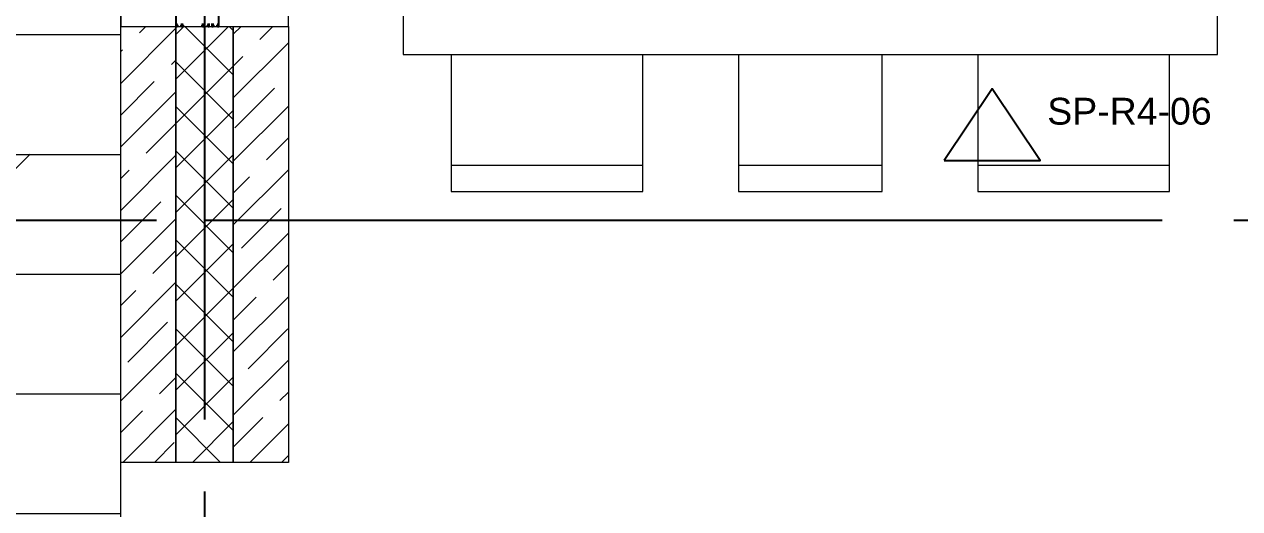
# Model space of a CAD drawing. Header units: inches. Extents: x -21163 to 11874, y -14995 to 6550.
# Drawn here: x -14027 to -11489, y -2865 to -1854 of the extents above; entities that cross this region are included whole.
import ezdxf

# ---------------------------------------------------------------- set-up
doc = ezdxf.new("R2010")
doc.units = ezdxf.units.IN
doc.header["$MEASUREMENT"] = 0
doc.linetypes.add('CONTI', pattern=[0])
doc.linetypes.add('GOST2.303 5', pattern=[24, 20, -1.5, 1, -1.5])
doc.layers.get('0').update_dxf_attribs({"color": 8})
for name, color, linetype in [('axis_dim', 8, 'CONTI'), ('PVC', 8, 'Continuous'), ('SOCKETS', 1, 'Continuous'), ('TAGS', 7, 'Continuous')]:
    doc.layers.add(name, color=color, linetype=linetype)
for name, color, linetype, lineweight in [('doors_windows', 8, 'Continuous', 5), ('floor', 8, 'Continuous', 5), ('furniture', 8, 'Continuous', 0), ('stair1', 8, 'Continuous', 15), ('Wall2', 8, 'Continuous', 5)]:
    doc.layers.add(name, color=color, linetype=linetype, lineweight=lineweight)
doc.styles.get("Standard").update_dxf_attribs({"font": 'arial.ttf'})

# ---------------------------------------------------------------- blocks, each defined once
blk = doc.blocks.new('*U20')
at = {"layer": 'PVC'}
for points in [[(72.2, 0), (0.5, 0, 0.414214), (0, -0.5), (0, -2.4), (0, -2.7), (1.5, -4.2), (2, -4.2, 0.414214), (2.5, -3.7), (2.5, -3.3, 0.198912), (2.4, -3.2), (1.8, -2.5, -0.700208), (2, -2), (6.2, -2.4, -0.388879)], [(6.2, -12), (2.3, -12.3, -0.700208), (2.1, -11.8), (2.4, -11.4, 0.198912), (2.5, -11.3), (2.5, -10.9, 0.414214), (2, -10.4), (1.5, -10.4), (0, -11.9), (0, -14.4), (1.5, -15.9), (2, -15.9, 0.414214), (2.5, -15.4), (2.5, -15, 0.198912), (2.4, -14.9), (2.1, -14.5, -0.700208), (2.3, -14), (6.2, -14.3, -0.388879)], [(6.2, -55.7), (2.3, -56, -0.700208), (2.1, -55.5), (2.4, -55.1, 0.198912), (2.5, -55), (2.5, -54.6, 0.414214), (2, -54.1), (1.5, -54.1), (0, -55.6), (0, -58.1), (1.5, -59.6), (2, -59.6, 0.414214), (2.5, -59.1), (2.5, -58.7, 0.198912), (2.4, -58.6), (2.1, -58.2, -0.700208), (2.3, -57.7), (6.2, -58, -0.388879)], [(6.2, -67.6), (2, -68, -0.700208), (1.8, -67.5), (2.4, -66.8, 0.198912), (2.5, -66.7), (2.5, -66.3, 0.414214), (2, -65.8), (1.5, -65.8), (0, -67.3), (0, -67.6), (0, -69.5, 0.414214), (0.5, -70), (6.2, -70, -0.414214)], [(6.2, -75.4), (0.5, -75.4, 0.414214), (0, -75.9), (0, -78.1), (1.5, -79.6), (2, -79.6, 0.414214), (2.5, -79.1), (2.5, -78.7, 0.198912), (2.4, -78.6), (1.8, -77.9, -0.700208), (2, -77.4), (6.2, -77.8, -0.388879)], [(6.2, -87.6), (2, -88, -0.700208), (1.8, -87.5), (2.4, -86.8, 0.198912), (2.5, -86.7), (2.5, -86.3, 0.414214), (2, -85.8), (1.5, -85.8), (0, -87.3), (0, -87.6), (0, -89.5, 0.414214), (0.5, -90), (45.2, -90)]]:
    blk.add_lwpolyline(points, format="xyb", dxfattribs=at)

msp = doc.modelspace()

# ---------------------------------------------------------------- hatches: boundary and pattern name
at = {"layer": 'floor', "ltscale": 100}
h = msp.add_hatch(dxfattribs=at)
h.set_pattern_fill('DOLMIT', color=8, scale=1000)
h.set_pattern_definition([(0, (-32015.06, -49126.03), (0, 250), []), (45, (-32015.06, -49126), (-500, 500), [353.553, -707.107])])
h.paths.add_polyline_path([(-13825.6, 1661), (-16825.6, 1661), (-16825.6, -2864.1), (-16825.6, -7989), (-13825.6, -7989)])

# ---------------------------------------------------------------- linework, layer by layer
at = {"layer": 'axis_dim', "linetype": 'GOST2.303 5', "lineweight": 25, "ltscale": 100}
for points in [[(-13650.6, 1720.7), (-13650.6, -10307.9)], [(-13750.6, -2264), (-18161.6, -2264)], [(-9250.6, -2264), (-13750.6, -2264)]]:
    msp.add_lwpolyline(points, dxfattribs=at)
at = {"layer": 'doors_windows', "lineweight": 20, "ltscale": 50}
msp.add_lwpolyline([(-13825.6, -1858.9), (-13475.6, -1858.9), (-13475.6, -258.9), (-13825.6, -258.9)], close=True, dxfattribs=at)
at = {"layer": 'furniture'}
msp.add_lwpolyline([(-13235.6, -1042), (-13235.6, -1917), (-11535.1, -1917), (-11535.1, -1042)], close=True, dxfattribs=at)
for points in [[(-13135.4, -1917), (-13135.4, -2203.5), (-12735.4, -2203.5), (-12735.4, -1917)], [(-12535.4, -1917), (-12535.4, -2203.5), (-12235.4, -2203.5), (-12235.4, -1917)], [(-12035.4, -1917), (-12035.4, -2203.5), (-11635.4, -2203.5), (-11635.4, -1917)], [(-13135.4, -2148.4), (-12735.4, -2148.4)], [(-12535.4, -2148.4), (-12235.4, -2148.4)], [(-12035.4, -2148.4), (-11635.4, -2148.4)]]:
    msp.add_lwpolyline(points, dxfattribs=at)
at = {"layer": 'SOCKETS'}
msp.add_line((-12105.6, -2138.7), (-11905.6, -2138.7), dxfattribs=at)
msp.add_lwpolyline([(-12105.6, -2138.7), (-11905.6, -2138.7), (-12005.6, -1988.7)], close=True, dxfattribs=at)
at = {"layer": 'stair1', "ltscale": 75}
msp.add_lwpolyline([(-13825.6, 1661), (-16825.6, 1661), (-16825.6, -2864.1), (-16825.6, -7989), (-13825.6, -7989)], close=True, dxfattribs=at)
at = {"layer": 'Wall2', "ltscale": 100}
for points in [[(-13825.6, -2768.8), (-13825.6, -1858.9)], [(-13825.6, -1858.9), (-13710.6, -1858.9)], [(-13825.6, -1977.5), (-13710.6, -1862.5)], [(-13786.2, -1871.8), (-13773.2, -1858.9)], [(-13710.6, -1858.9), (-13710.6, -2768.8)], [(-13710.6, -1875.8), (-13693.7, -1858.9)], [(-13710.6, -1968.6), (-13600.9, -1858.9)], [(-13710.6, -1858.9), (-13590.6, -1858.9)], [(-13710.6, -2768.8), (-13710.6, -1858.9)], [(-13590.6, -1960), (-13691.7, -1858.9)], [(-13590.6, -1867.2), (-13598.9, -1858.9)], [(-13590.6, -1858.9), (-13590.6, -2768.8)], [(-13590.6, -1875.1), (-13574.4, -1858.9)], [(-13590.6, -1858.9), (-13475.6, -1858.9)], [(-13590.6, -2768.8), (-13590.6, -1858.9)], [(-13534.9, -1885.7), (-13508.1, -1858.9)], [(-13475.6, -1858.9), (-13475.6, -2768.8)], [(-13590.6, -2007.7), (-13475.6, -1892.7)], [(-13825.6, -1911.2), (-13822, -1907.6)], [(-13719.9, -1938.1), (-13710.6, -1928.8)], [(-13590.6, -1941.4), (-13570.7, -1921.5)], [(-13590.6, -2052.8), (-13710.6, -1932.8)], [(-13710.6, -2061.4), (-13590.6, -1941.4)], [(-13825.6, -2043.8), (-13755.7, -1973.9)], [(-13825.6, -2110.1), (-13710.6, -1995.1)], [(-13587.3, -2070.7), (-13504.4, -1987.8)], [(-13590.6, -2145.6), (-13710.6, -2025.6)], [(-13590.6, -2140.3), (-13475.6, -2025.3)], [(-13710.6, -2154.2), (-13590.6, -2034.2)], [(-13772.3, -2123.1), (-13710.6, -2061.4)], [(-13521, -2137), (-13475.6, -2091.5)], [(-13825.6, -2242.7), (-13710.6, -2127.7)], [(-13590.6, -2238.4), (-13710.6, -2118.4)], [(-13710.6, -2247), (-13590.6, -2127)], [(-13825.6, -2176.4), (-13808.1, -2158.9)], [(-13590.6, -2272.8), (-13475.6, -2157.8)], [(-13590.6, -2206.5), (-13556.8, -2172.8)], [(-13824.6, -2308), (-13741.8, -2225.1)], [(-13590.6, -2331.2), (-13710.6, -2211.2)], [(-13710.6, -2339.8), (-13590.6, -2219.8)], [(-13573.4, -2321.9), (-13490.5, -2239.1)], [(-13825.6, -2375.3), (-13710.6, -2260.3)], [(-13590.6, -2424.1), (-13710.6, -2304.1)], [(-13590.6, -2405.4), (-13475.6, -2290.4)], [(-13758.3, -2374.3), (-13710.6, -2326.5)], [(-13710.6, -2432.6), (-13590.6, -2312.6)], [(-13507.1, -2388.2), (-13475.6, -2356.7)], [(-13825.6, -2507.8), (-13710.6, -2392.8)], [(-13825.6, -2441.5), (-13794.1, -2410.1)], [(-13590.6, -2516.9), (-13710.6, -2396.9)], [(-13710.6, -2525.4), (-13590.6, -2405.4)], [(-13590.6, -2538), (-13475.6, -2423)], [(-13590.6, -2471.7), (-13542.9, -2424)], [(-13810.7, -2559.3), (-13727.8, -2476.4)], [(-13590.6, -2609.7), (-13710.6, -2489.7)], [(-13710.6, -2618.2), (-13590.6, -2498.2)], [(-13559.5, -2573.2), (-13476.6, -2490.3)], [(-13825.6, -2640.4), (-13710.6, -2525.4)], [(-13590.6, -2670.6), (-13475.6, -2555.6)], [(-13590.6, -2702.5), (-13710.6, -2582.5)], [(-13744.4, -2625.5), (-13710.6, -2591.7)], [(-13710.6, -2711), (-13590.6, -2591)], [(-13493.2, -2639.5), (-13475.6, -2621.9)], [(-13825.6, -2706.7), (-13780.2, -2661.3)], [(-13821.4, -2768.8), (-13710.6, -2658)], [(-13617.1, -2768.8), (-13710.6, -2675.3)], [(-13675.6, -2768.8), (-13590.6, -2683.8)], [(-13590.6, -2736.9), (-13529, -2675.3)], [(-13556.2, -2768.8), (-13475.6, -2688.2)], [(-13755.1, -2768.8), (-13713.9, -2727.6)], [(-13489.9, -2768.8), (-13475.6, -2754.5)], [(-13710.6, -2768.8), (-13825.6, -2768.8)], [(-13709.9, -2768.8), (-13710.6, -2768.1)], [(-13590.6, -2768.8), (-13710.6, -2768.8)], [(-13475.6, -2768.8), (-13590.6, -2768.8)]]:
    msp.add_lwpolyline(points, dxfattribs=at)

# ---------------------------------------------------------------- block references
at = {"ltscale": 100, "rotation": 89.99999999999996}
msp.add_blockref('*U20', (-13710.6, -1858.9), dxfattribs=at)

# ---------------------------------------------------------------- texts
at = {"layer": 'TAGS'}
msp.add_text('SP-R4-06', height=56, dxfattribs=at).set_placement((-11890.6, -2063.7))

doc.saveas('drawing.dxf')
